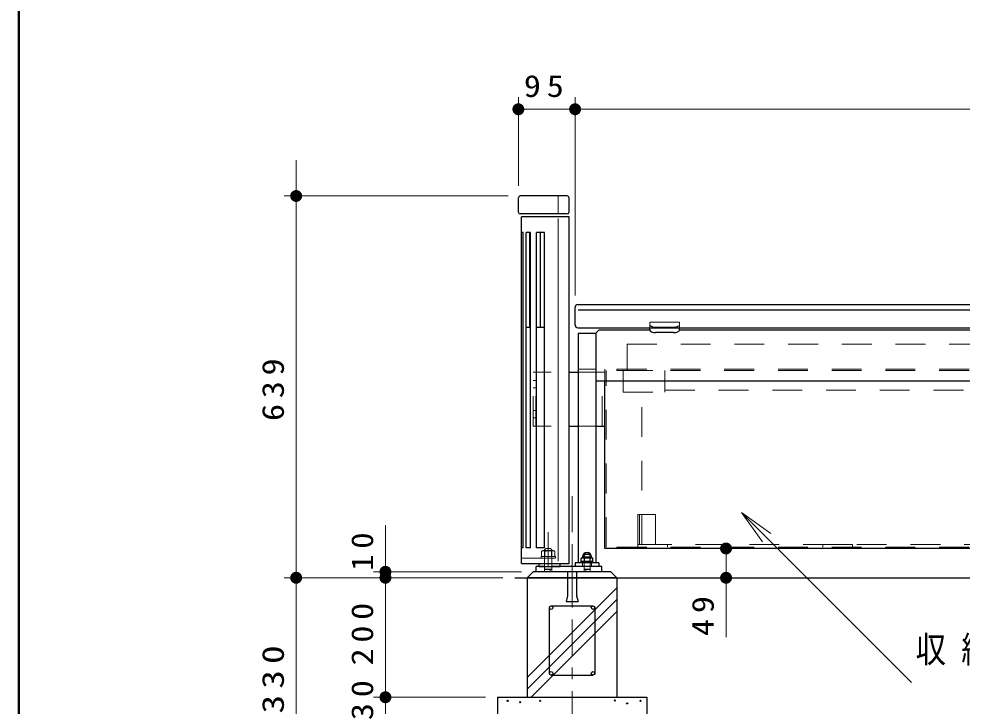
# Model space of a CAD drawing. Units: millimetres on the paper, scale 1:20. Extents: x -365 to 27, y 0 to 257.
# Drawn here: x -365 to -286, y 97.4 to 154.9 of the extents above; entities that cross this region are included whole.
import ezdxf

# ---------------------------------------------------------------- set-up
doc = ezdxf.new("R2010")
doc.units = ezdxf.units.MM
doc.linetypes.add('USER1', pattern=[4.5, 2.5, -2])
doc.linetypes.add('USER2', pattern=[6, 3, -1, 1, -1])
doc.layers.add('1_20', color=7, linetype='Continuous', lineweight=25)
doc.layers.add('NAKAMURA図枠', color=7, linetype='Continuous', lineweight=13)
doc.styles.add('ＭＳ ゴシック', font='')
doc.styles.get('ＭＳ ゴシック').set_extended_font_data('MS Gothic')

# ---------------------------------------------------------------- blocks, each defined once
blk = doc.blocks.new('filled_dot')
at = {"color": 0, "linetype": 'Continuous', "lineweight": -2, "const_width": 1.25}
blk.add_lwpolyline([(-0.625, 0, 1), (0.625, 0, 1)], format="xyb", close=True, dxfattribs=at)
blk = doc.blocks.new('open_arrow')
at = {"color": 0, "linetype": 'Continuous', "lineweight": -2}
blk.add_lwpolyline([(7.5, 1.25), (0, 0), (7.5, -1.25)], dxfattribs=at)

msp = doc.modelspace()

# ---------------------------------------------------------------- linework, layer by layer
at = {"layer": '1_20', "lineweight": 13}
for p, q in [((-323.157, 140.962), (-323.157, 148.37)), ((-318.407, 131.788), (-318.407, 148.37)), ((-318.407, 131.788), (-318.407, 148.37)), ((-323.157, 147.37), (-318.407, 147.37)), ((-321.407, 147.37), (-240.407, 147.37)), ((-341.771, 105.162), (-341.771, 143.112)), ((-324.007, 140.112), (-342.771, 140.112)), ((-319.836, 138.702), (-319.836, 140.056)), ((-319.836, 109.544), (-319.836, 138.224)), ((-304.475, 113.638), (-290.225, 99.388)), ((-334.294, 105.162), (-334.294, 112.557)), ((-305.761, 110.612), (-305.761, 103.199)), ((-322.907, 108.662), (-335.294, 108.662)), ((-328.407, 108.162), (-342.771, 108.162)), ((-324.46, 108.162), (-342.771, 108.162)), ((-341.771, 91.662), (-341.771, 108.162)), ((-324.46, 108.162), (-335.294, 108.162)), ((-334.294, 98.162), (-334.294, 108.162)), ((-322.407, 99.82), (-314.907, 107.32)), ((-322.407, 98.83), (-314.907, 106.33)), ((-322.085, 98.162), (-314.907, 105.34)), ((-325.907, 98.162), (-335.294, 98.162)), ((-334.294, 96.662), (-334.294, 98.162))]:
    msp.add_line(p, q, dxfattribs=at)
at = {"layer": '1_20'}
for p, q in [((-323.157, 138.762), (-323.157, 139.962)), ((-319.057, 140.112), (-323.007, 140.112)), ((-318.907, 138.762), (-318.907, 139.962)), ((-319.057, 138.612), (-323.007, 138.612)), ((-318.907, 138.362), (-322.907, 138.362)), ((-322.907, 109.362), (-322.907, 138.362)), ((-318.907, 109.362), (-318.907, 138.362)), ((-322.759, 137.062), (-322.889, 137.062)), ((-322.759, 110.662), (-322.759, 137.062)), ((-322.512, 110.662), (-322.512, 137.062)), ((-322.145, 137.062), (-322.512, 137.062)), ((-322.203, 129.112), (-322.203, 137.062)), ((-322.145, 110.662), (-322.145, 137.062)), ((-321.643, 110.662), (-321.643, 137.062)), ((-320.972, 137.062), (-321.643, 137.062)), ((-321.315, 129.112), (-321.315, 137.062)), ((-320.972, 110.662), (-320.972, 137.062)), ((-318.407, 129.331), (-318.407, 130.783)), ((-318.157, 131.033), (-243.657, 131.033)), ((-318.157, 130.575), (-243.657, 130.575)), ((-322.145, 129.112), (-322.512, 129.112)), ((-320.972, 129.112), (-321.643, 129.112)), ((-318.157, 129.081), (-243.657, 129.081)), ((-316.657, 128.62), (-316.407, 128.87)), ((-312.142, 128.87), (-316.407, 128.87)), ((-312.157, 128.93), (-312.157, 129.081)), ((-282.142, 128.87), (-309.672, 128.87)), ((-309.657, 128.93), (-309.657, 129.081)), ((-318.157, 128.612), (-318.157, 109.412)), ((-316.657, 128.612), (-318.157, 128.612)), ((-316.657, 128.62), (-316.657, 124.82)), ((-316.657, 128.487), (-316.657, 109.412)), ((-310.157, 128.68), (-311.657, 128.68)), ((-318.907, 125.362), (-318.157, 125.362)), ((-280.907, 124.62), (-316.657, 124.62)), ((-318.907, 120.862), (-318.157, 120.862)), ((-316.657, 120.862), (-315.907, 120.862)), ((-322.759, 110.662), (-322.889, 110.662)), ((-322.145, 110.662), (-322.512, 110.662)), ((-320.972, 110.662), (-321.643, 110.662)), ((-317.831, 109.837), (-317.897, 109.799)), ((-317.831, 109.837), (-316.983, 109.837)), ((-317.745, 109.912), (-317.07, 109.912)), ((-316.983, 109.837), (-316.917, 109.799)), ((-322.907, 109.362), (-318.907, 109.362)), ((-321.407, 109.112), (-321.407, 109.362)), ((-321.407, 109.112), (-319.657, 109.112)), ((-319.657, 109.112), (-319.657, 109.362)), ((-316.407, 109.412), (-318.407, 109.412)), ((-318.407, 109.412), (-318.407, 109.112)), ((-316.407, 109.112), (-318.407, 109.112)), ((-317.932, 109.512), (-317.932, 109.412)), ((-316.882, 109.512), (-317.932, 109.512)), ((-316.882, 109.412), (-317.932, 109.412)), ((-317.897, 109.55), (-317.897, 109.799)), ((-317.831, 109.512), (-317.897, 109.55)), ((-317.831, 109.512), (-316.983, 109.512)), ((-317.652, 109.799), (-317.652, 109.55)), ((-317.162, 109.799), (-317.162, 109.55)), ((-316.983, 109.512), (-316.917, 109.55)), ((-316.917, 109.55), (-316.917, 109.799)), ((-316.882, 109.412), (-316.882, 109.512)), ((-316.407, 109.412), (-316.407, 109.112)), ((-319.032, 108.662), (-319.032, 106.662)), ((-318.282, 108.662), (-318.282, 106.662)), ((-323.46, 108.162), (-237.477, 108.162)), ((-322.407, 108.162), (-322.407, 98.162)), ((-314.907, 108.162), (-314.907, 98.162)), ((-319.033, 106.662), (-319.158, 106.162)), ((-319.157, 106.162), (-318.157, 106.162)), ((-318.282, 106.662), (-318.157, 106.162)), ((-320.557, 100.162), (-320.557, 105.662)), ((-320.407, 105.812), (-316.907, 105.812)), ((-316.757, 105.662), (-316.757, 100.162)), ((-320.407, 100.012), (-316.907, 100.012)), ((-324.907, 98.162), (-312.407, 98.162)), ((-324.907, 98.162), (-324.907, 91.662)), ((-312.407, 98.162), (-312.407, 91.662))]:
    msp.add_line(p, q, dxfattribs=at)
at = {"layer": '1_20', "linetype": 'USER1', "lineweight": 13}
for p, q in [((-312.157, 129.557), (-309.657, 129.557)), ((-312.157, 129.557), (-312.157, 128.93)), ((-310.157, 129.126), (-311.657, 129.126)), ((-309.657, 129.557), (-309.657, 128.93)), ((-314.057, 125.502), (-314.057, 127.702)), ((-314.057, 127.702), (-247.757, 127.702)), ((-316.657, 125.612), (-318.157, 125.612)), ((-315.907, 125.612), (-315.907, 124.62)), ((-314.382, 125.502), (-314.382, 123.702)), ((-314.382, 125.502), (-310.882, 125.502)), ((-310.882, 125.502), (-310.882, 123.702)), ((-314.382, 123.702), (-310.882, 123.702)), ((-312.807, 110.952), (-312.807, 123.702)), ((-310.882, 123.852), (-250.932, 123.852)), ((-312.807, 110.952), (-249.007, 110.952)), ((-321.257, 109.937), (-321.257, 109.812)), ((-320.057, 109.937), (-321.257, 109.937)), ((-321.206, 110.38), (-321.107, 110.437)), ((-321.206, 109.937), (-321.206, 110.38)), ((-320.109, 109.937), (-321.206, 109.937)), ((-321.107, 110.437), (-320.207, 110.437)), ((-320.931, 109.937), (-320.931, 110.38)), ((-320.383, 109.937), (-320.383, 110.38)), ((-320.109, 110.38), (-320.207, 110.437)), ((-320.109, 109.937), (-320.109, 110.38)), ((-320.057, 109.812), (-320.057, 109.937)), ((-322.907, 109.812), (-318.907, 109.812)), ((-320.057, 109.812), (-321.257, 109.812)), ((-317.782, 109.412), (-317.782, 109.112)), ((-317.032, 109.412), (-317.032, 109.112))]:
    msp.add_line(p, q, dxfattribs=at)
at = {"layer": '1_20', "color": 4, "linetype": 'USER1', "lineweight": 13}
for p, q in [((-315.907, 125.362), (-321.907, 125.362)), ((-321.907, 120.862), (-321.907, 125.362)), ((-321.682, 120.862), (-321.682, 125.362)), ((-316.132, 120.862), (-316.132, 125.362)), ((-280.907, 125.612), (-315.907, 125.612)), ((-280.907, 125.497), (-315.792, 125.497)), ((-315.792, 110.727), (-315.792, 125.497)), ((-314.907, 125.497), (-314.907, 125.612)), ((-321.907, 124.66), (-321.682, 124.66)), ((-321.907, 124.06), (-321.682, 124.06)), ((-321.907, 122.16), (-321.682, 122.16)), ((-321.907, 121.56), (-321.682, 121.56)), ((-315.907, 120.862), (-321.907, 120.862)), ((-311.657, 113.452), (-313.157, 113.452)), ((-313.157, 110.952), (-313.157, 113.452)), ((-313.007, 110.952), (-313.007, 113.452)), ((-311.657, 110.952), (-311.657, 113.452)), ((-280.907, 110.727), (-315.792, 110.727)), ((-314.907, 110.612), (-314.907, 110.727)), ((-310.657, 110.952), (-313.157, 110.952)), ((-313.157, 110.952), (-313.157, 110.727)), ((-310.657, 110.952), (-310.657, 110.727)), ((-295.157, 110.952), (-297.657, 110.952)), ((-297.657, 110.952), (-297.657, 110.727)), ((-295.157, 110.952), (-295.157, 110.727))]:
    msp.add_line(p, q, dxfattribs=at)
at = {"layer": '1_20', "color": 4}
for p, q in [((-315.907, 110.612), (-315.907, 124.62)), ((-280.907, 110.612), (-315.907, 110.612))]:
    msp.add_line(p, q, dxfattribs=at)
at = {"layer": '1_20', "linetype": 'USER2', "lineweight": 13}
for p, q in [((-318.657, 105.982), (-318.657, 115.371)), ((-320.657, 109.112), (-320.657, 111.988)), ((-318.657, 110.662), (-318.657, 90.162))]:
    msp.add_line(p, q, dxfattribs=at)
at = {"layer": '1_20', "color": 2, "linetype": 'USER1', "lineweight": 13}
for p, q in [((-320.957, 110.512), (-320.857, 110.612)), ((-320.957, 108.712), (-320.957, 110.512)), ((-320.457, 110.612), (-320.857, 110.612)), ((-320.457, 110.612), (-320.357, 110.512)), ((-320.357, 108.712), (-320.357, 110.512)), ((-317.657, 110.012), (-317.557, 110.112)), ((-317.657, 108.712), (-317.657, 110.012)), ((-317.257, 110.112), (-317.557, 110.112)), ((-317.157, 110.012), (-317.257, 110.112)), ((-317.157, 108.712), (-317.157, 110.012))]:
    msp.add_line(p, q, dxfattribs=at)
at = {"layer": '1_20', "color": 2}
for p, q in [((-320.957, 109.112), (-321.657, 109.112)), ((-321.657, 108.662), (-321.657, 109.112)), ((-317.657, 109.112), (-320.357, 109.112)), ((-316.157, 109.112), (-317.157, 109.112)), ((-316.157, 108.662), (-316.157, 109.112)), ((-316.157, 108.662), (-321.657, 108.662)), ((-320.357, 108.862), (-320.957, 108.862)), ((-317.157, 108.862), (-317.657, 108.862))]:
    msp.add_line(p, q, dxfattribs=at)
at = {"layer": '1_20', "color": 70}
for p, q in [((-321.907, 108.662), (-322.407, 108.162)), ((-315.407, 108.662), (-321.907, 108.662)), ((-315.407, 108.662), (-314.907, 108.162)), ((-314.907, 108.162), (-322.407, 108.162)), ((-314.907, 108.162), (-322.407, 108.162))]:
    msp.add_line(p, q, dxfattribs=at)
at = {"layer": '1_20', "color": 2, "lineweight": 13}
for p, q in [((-320.5, 108.662), (-320.5, 108.862)), ((-317.5, 108.662), (-317.5, 108.862))]:
    msp.add_line(p, q, dxfattribs=at)
at = {"layer": '1_20'}
for centre, radius in [((-320.407, 105.662), 0.15), ((-316.907, 105.662), 0.15), ((-320.407, 100.162), 0.15), ((-316.907, 100.162), 0.15), ((-324.047, 97.869), 0.05), ((-323.005, 97.748), 0.05), ((-321.333, 97.869), 0.05), ((-315.082, 97.893), 0.05), ((-314.041, 97.651), 0.05), ((-312.926, 97.869), 0.05)]:
    msp.add_circle(centre, radius, dxfattribs=at)
for centre, radius, start, end in [((-323.007, 139.962), 0.15, 90, 180), ((-319.057, 139.962), 0.15, 0, 90), ((-323.007, 138.762), 0.15, 180, 270), ((-319.057, 138.762), 0.15, 270, 0), ((-318.157, 130.783), 0.25, 90, 180), ((-318.157, 129.331), 0.25, 180, 270), ((-317.831, 109.394), 0.443, 66.13492, 89.99998), ((-317.745, 109.837), 0.075, 90, 180), ((-317.407, 109.912), 0.375, 360, 179.99999), ((-317.407, 109.026), 0.811, 72.41192, 107.58805), ((-316.983, 109.394), 0.443, 90.00004, 113.86505), ((-317.07, 109.837), 0.075, 0, 90), ((-317.831, 109.955), 0.443, 270, 293.86506), ((-317.407, 110.323), 0.811, 252.41193, 287.58806), ((-316.983, 109.955), 0.443, 246.13494, 269.99997)]:
    msp.add_arc(centre, radius, start, end, dxfattribs=at)
at = {"layer": '1_20', "linetype": 'USER1', "lineweight": 13}
for centre, radius, start, end in [((-321.069, 110.18), 0.243, 55.61586, 124.38414), ((-320.657, 109.515), 0.908, 72.41211, 107.58789), ((-320.246, 110.18), 0.243, 55.61586, 124.38414), ((-317.407, 109.912), 0.325, 360, 179.99999)]:
    msp.add_arc(centre, radius, start, end, dxfattribs=at)
for centre, major_axis, start_param, end_param in [((-311.657, 129.376), (0.5, 0), 3.141593, 4.712389), ((-310.157, 129.376), (-0.5, 0), 1.570796, 3.141593)]:
    msp.add_ellipse(centre, major_axis=major_axis, ratio=0.5, start_param=start_param, end_param=end_param, dxfattribs=at)
at = {"layer": '1_20'}
for centre, major_axis, start_param, end_param in [((-311.657, 128.93), (0.5, 0), 3.141593, 4.712389), ((-310.157, 128.93), (-0.5, 0), 1.570796, 3.141593)]:
    msp.add_ellipse(centre, major_axis=major_axis, ratio=0.5, start_param=start_param, end_param=end_param, dxfattribs=at)
at = {"layer": 'NAKAMURA図枠', "lineweight": 50}
msp.add_line((-365, 257), (-365, 0), dxfattribs=at)

# ---------------------------------------------------------------- block references
at = {"layer": '1_20', "lineweight": 13, "xscale": 0.4, "yscale": 0.4}
msp.add_blockref('filled_dot', (-323.157, 147.37), dxfattribs=at)
for name, p, rotation in [('filled_dot', (-318.407, 147.37), 180), ('filled_dot', (-318.407, 147.37), 180), ('filled_dot', (-341.771, 140.112), 90), ('open_arrow', (-304.475, 113.638), 315), ('filled_dot', (-305.761, 110.612), 270), ('filled_dot', (-334.294, 108.662), 90), ('filled_dot', (-341.771, 108.162), 270), ('filled_dot', (-341.771, 108.162), 270), ('filled_dot', (-334.294, 108.162), 270), ('filled_dot', (-334.294, 108.162), 270), ('filled_dot', (-305.761, 108.162), 90), ('filled_dot', (-334.294, 98.162), 90), ('filled_dot', (-334.294, 98.162), 270)]:
    msp.add_blockref(name, p, dxfattribs=dict(at, rotation=rotation))

# ---------------------------------------------------------------- texts
at = {"layer": '1_20', "style": 'ＭＳ ゴシック'}
for s, insert, char_height, attachment_point in [('\\T1.34;\\W1.15;95', (-320.782, 148.37), 1.833, 8), ('\\T1.5;\\W0.85;収納ボックス：PL-2.3', (-289.884, 102.038), 2.199, 4)]:
    msp.add_mtext(s, dxfattribs=dict(at, insert=insert, char_height=char_height, attachment_point=attachment_point))
at = {"layer": '1_20', "char_height": 1.833, "attachment_point": 8, "rotation": 90, "style": 'ＭＳ ゴシック'}
for s, insert in [('\\T1.33;\\W1.15;639', (-342.771, 124.137)), ('\\T1.34;\\W1.1;10', (-335.294, 110.588)), ('\\T1.33;\\W1.15;200', (-335.294, 103.683)), ('\\T1.34;\\W1.15;49', (-306.761, 105.199)), ('\\T1.33;\\W1.25;330', (-342.771, 99.912)), ('\\T1.34;\\W1.15;30', (-335.294, 98.162))]:
    msp.add_mtext(s, dxfattribs=dict(at, insert=insert))

doc.saveas('drawing.dxf')
